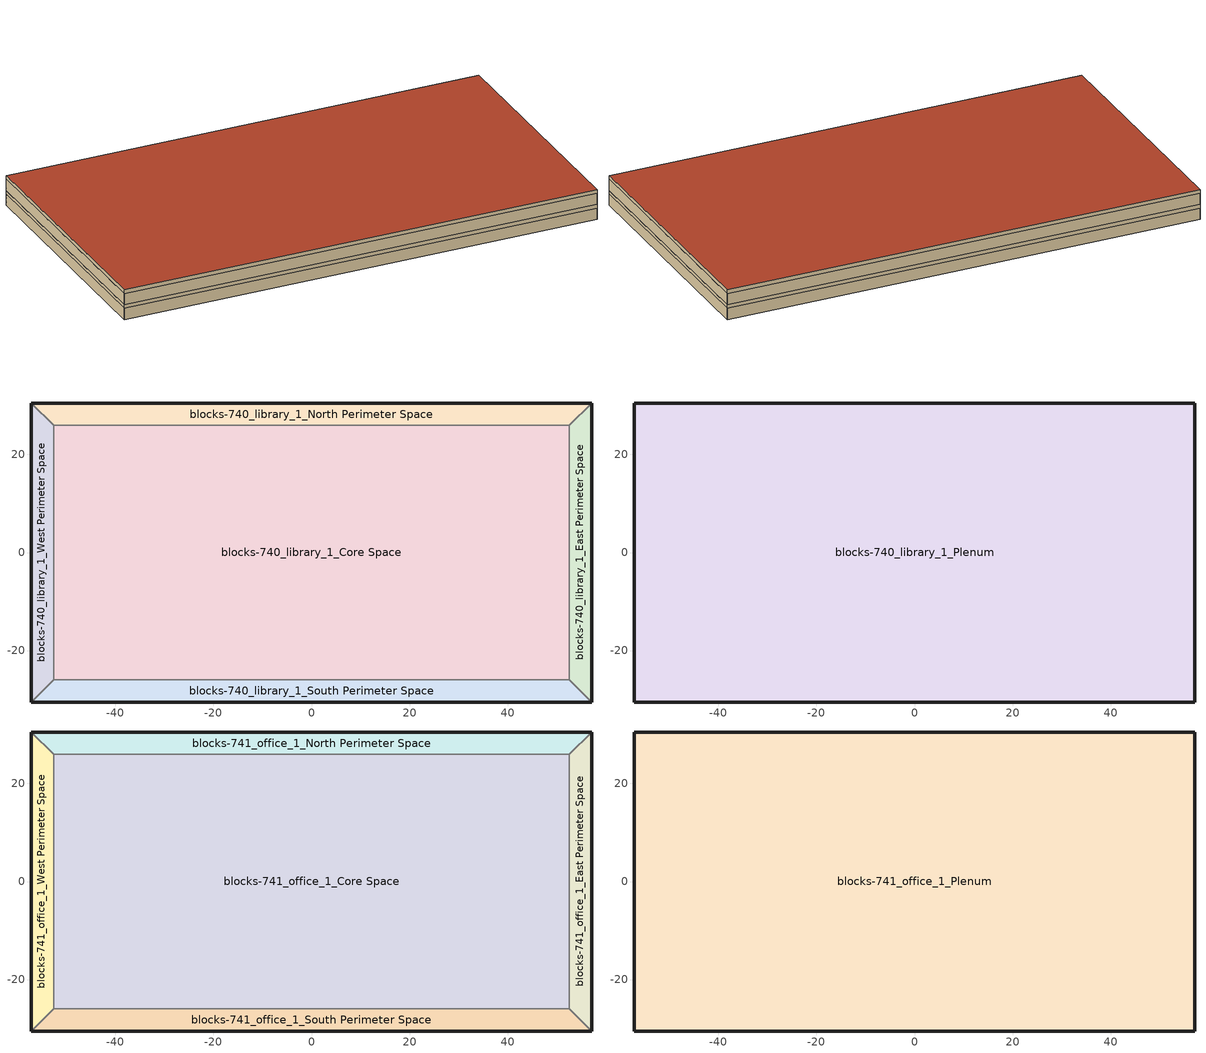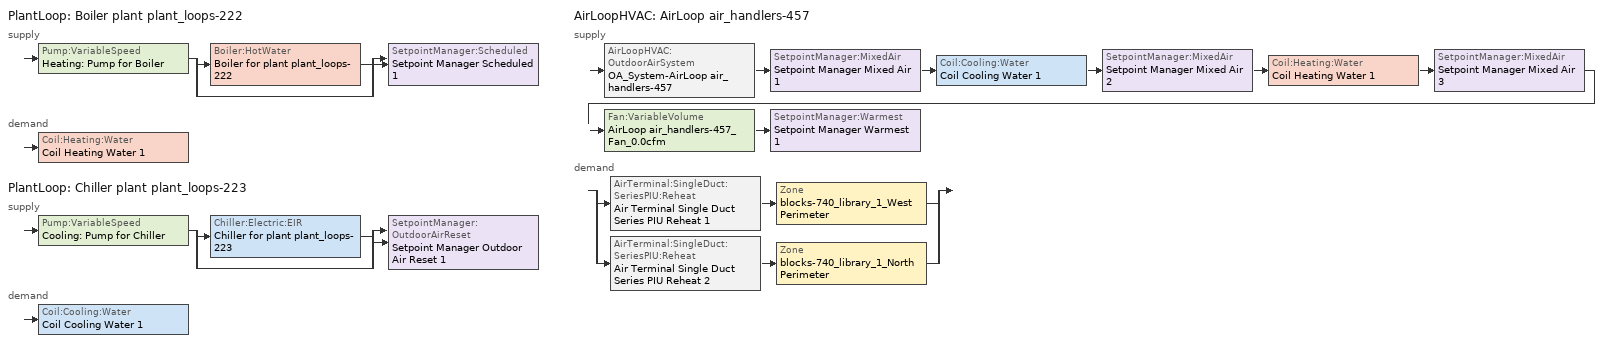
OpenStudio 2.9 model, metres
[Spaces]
blocks-740_library_1_West Perimeter Space
 floor ground (Construction Ffactor Ground Floor 2): -57.15,-30.48 -57.15,30.48 -52.58,25.91 -52.58,-25.91 z-3.66
 wall ground (Construction Cfactor Underground Wall 3): -57.15,30.48 -57.15,-30.48 z-3.66:-0.91
 wall to blocks-740_library_1_North Perimeter Space: -52.58,25.91 -57.15,30.48 z-3.66:-0.91
 wall to blocks-740_library_1_Core Space: -52.58,-25.91 -52.58,25.91 z-3.66:-0.91
 wall to blocks-740_library_1_South Perimeter Space: -57.15,-30.48 -52.58,-25.91 z-3.66:-0.91
blocks-740_library_1_North Perimeter Space
 floor ground (Construction Ffactor Ground Floor 3): -57.15,30.48 57.15,30.48 52.58,25.91 -52.58,25.91 z-3.66
 wall ground (Construction Cfactor Underground Wall 3): 57.15,30.48 -57.15,30.48 z-3.66:-0.91
 wall to blocks-740_library_1_East Perimeter Space: 52.58,25.91 57.15,30.48 z-3.66:-0.91
 wall to blocks-740_library_1_Core Space: -52.58,25.91 52.58,25.91 z-3.66:-0.91
blocks-740_library_1_East Perimeter Space
 floor ground (Construction Ffactor Ground Floor 2): 57.15,30.48 57.15,-30.48 52.58,-25.91 52.58,25.91 z-3.66
 wall ground (Construction Cfactor Underground Wall 3): 57.15,-30.48 57.15,30.48 z-3.66:-0.91
 wall to blocks-740_library_1_South Perimeter Space: 52.58,-25.91 57.15,-30.48 z-3.66:-0.91
 wall to blocks-740_library_1_Core Space: 52.58,25.91 52.58,-25.91 z-3.66:-0.91
blocks-740_library_1_South Perimeter Space
 floor ground (Construction Ffactor Ground Floor 3): 57.15,-30.48 -57.15,-30.48 -52.58,-25.91 52.58,-25.91 z-3.66
 wall ground (Construction Cfactor Underground Wall 3): -57.15,-30.48 57.15,-30.48 z-3.66:-0.91
 wall to blocks-740_library_1_Core Space: 52.58,-25.91 -52.58,-25.91 z-3.66:-0.91
blocks-740_library_1_Core Space
 floor ground (Construction Ffactor Ground Floor 4): -52.58,-25.91 -52.58,25.91 52.58,25.91 52.58,-25.91 z-3.66
blocks-740_library_1_Plenum
 floor to blocks-740_library_1_West Perimeter Space: -57.15,30.48 -52.58,25.91 -52.58,-25.91 -57.15,-30.48 z-0.91
 floor to blocks-740_library_1_North Perimeter Space: 57.15,30.48 52.58,25.91 -52.58,25.91 -57.15,30.48 z-0.91
 floor to blocks-740_library_1_East Perimeter Space: 57.15,30.48 57.15,-30.48 52.58,-25.91 52.58,25.91 z-0.91
 floor to blocks-740_library_1_South Perimeter Space: 52.58,-25.91 57.15,-30.48 -57.15,-30.48 -52.58,-25.91 z-0.91
 floor to blocks-740_library_1_Core Space: 52.58,25.91 52.58,-25.91 -52.58,-25.91 -52.58,25.91 z-0.91
 wall ground (Construction Cfactor Underground Wall 2): -57.15,30.48 -57.15,-30.48 57.15,-30.48 57.15,30.48 -57.15,30.48 z-0.91:0
blocks-741_office_1_West Perimeter Space
 floor to blocks-740_library_1_Plenum: -57.15,30.48 -52.58,25.91 -52.58,-25.91 -57.15,-30.48 z0
 wall outside: -57.15,30.48 -57.15,-30.48 z0:2.74
 wall to blocks-741_office_1_North Perimeter Space: -52.58,25.91 -57.15,30.48 z0:2.74
 wall to blocks-741_office_1_Core Space: -52.58,-25.91 -52.58,25.91 z0:2.74
 wall to blocks-741_office_1_South Perimeter Space: -57.15,-30.48 -52.58,-25.91 z0:2.74
blocks-741_office_1_North Perimeter Space
 floor to blocks-740_library_1_Plenum: 57.15,30.48 52.58,25.91 -52.58,25.91 -57.15,30.48 z0
 wall outside: 57.15,30.48 -57.15,30.48 z0:2.74
 wall to blocks-741_office_1_East Perimeter Space: 52.58,25.91 57.15,30.48 z0:2.74
 wall to blocks-741_office_1_Core Space: -52.58,25.91 52.58,25.91 z0:2.74
blocks-741_office_1_East Perimeter Space
 floor to blocks-740_library_1_Plenum: 57.15,30.48 57.15,-30.48 52.58,-25.91 52.58,25.91 z0
 wall outside: 57.15,-30.48 57.15,30.48 z0:2.74
 wall to blocks-741_office_1_South Perimeter Space: 52.58,-25.91 57.15,-30.48 z0:2.74
 wall to blocks-741_office_1_Core Space: 52.58,25.91 52.58,-25.91 z0:2.74
blocks-741_office_1_South Perimeter Space
 floor to blocks-740_library_1_Plenum: 52.58,-25.91 57.15,-30.48 -57.15,-30.48 -52.58,-25.91 z0
 wall outside: -57.15,-30.48 57.15,-30.48 z0:2.74
 wall to blocks-741_office_1_Core Space: 52.58,-25.91 -52.58,-25.91 z0:2.74
blocks-741_office_1_Core Space
 floor to blocks-740_library_1_Plenum: -52.58,-25.91 -52.58,25.91 52.58,25.91 52.58,-25.91 z0
blocks-741_office_1_Plenum
 floor to blocks-741_office_1_West Perimeter Space: -57.15,30.48 -52.58,25.91 -52.58,-25.91 -57.15,-30.48 z2.74
 floor to blocks-741_office_1_North Perimeter Space: 57.15,30.48 52.58,25.91 -52.58,25.91 -57.15,30.48 z2.74
 floor to blocks-741_office_1_East Perimeter Space: 57.15,30.48 57.15,-30.48 52.58,-25.91 52.58,25.91 z2.74
 floor to blocks-741_office_1_South Perimeter Space: 52.58,-25.91 57.15,-30.48 -57.15,-30.48 -52.58,-25.91 z2.74
 floor to blocks-741_office_1_Core Space: 52.58,25.91 52.58,-25.91 -52.58,-25.91 -52.58,25.91 z2.74
 wall outside: -57.15,30.48 -57.15,-30.48 57.15,-30.48 57.15,30.48 -57.15,30.48 z2.74:3.66
 roof outside: 57.15,-30.48 57.15,30.48 -57.15,30.48 -57.15,-30.48 z3.66
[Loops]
PlantLoop 'Boiler plant plant_loops-222'
 supply: Pump:VariableSpeed 'Heating: Pump for Boiler' > split
  | Boiler:HotWater 'Boiler for plant plant_loops-222'
  | bypass
  join > SetpointManager:Scheduled 'Setpoint Manager Scheduled 1'
 demand: Coil:Heating:Water 'Coil Heating Water 1'
PlantLoop 'Chiller plant plant_loops-223'
 supply: Pump:VariableSpeed 'Cooling: Pump for Chiller' > split
  | Chiller:Electric:EIR 'Chiller for plant plant_loops-223'
  | bypass
  join > SetpointManager:OutdoorAirReset 'Setpoint Manager Outdoor Air Reset 1'
 demand: Coil:Cooling:Water 'Coil Cooling Water 1'
AirLoopHVAC 'AirLoop air_handlers-457'
 supply: AirLoopHVAC:OutdoorAirSystem 'OA_System-AirLoop air_handlers-457' > SetpointManager:MixedAir 'Setpoint Manager Mixed Air 1' > Coil:Cooling:Water 'Coil Cooling Water 1' > SetpointManager:MixedAir 'Setpoint Manager Mixed Air 2' > Coil:Heating:Water 'Coil Heating Water 1' > SetpointManager:MixedAir 'Setpoint Manager Mixed Air 3' > Fan:VariableVolume 'AirLoop air_handlers-457_Fan_0.0cfm' > SetpointManager:Warmest 'Setpoint Manager Warmest 1'
 demand: split
  | AirTerminal:SingleDuct:SeriesPIU:Reheat 'Air Terminal Single Duct Series PIU Reheat 1' > Zone 'blocks-740_library_1_West Perimeter'
  | AirTerminal:SingleDuct:SeriesPIU:Reheat 'Air Terminal Single Duct Series PIU Reheat 2' > Zone 'blocks-740_library_1_North Perimeter'
[Building]
Building 1: Default Construction Set=Default Construction Set 1
[Construction]
INT-FLOOR-TOPSIDE: 1/2IN Gypsum, 4IN CONCRETE HW, CP02 CARPET PAD
INT-FLOOR-UNDERSIDE: CP02 CARPET PAD, 4IN CONCRETE HW, 1/2IN Gypsum
Standard_Int-Wall: 1/2IN Gypsum, 1/2IN Gypsum
IEAD_Metal_Deck 1: Roof Membrane, IEAD Roof Insulation 1, Metal Decking
[Material] Thermal Absorptance=0.9
Name | Roughness | Thickness {m} | Conductivity {W/m-K} | Density {kg/m3} | Specific Heat {J/kg-K} | Solar Absorptance | Visible Absorptance
1/2IN Gypsum | Smooth | 0.0127 | 0.16 | 784.9 | 830 | 0.92 | 0.92
4IN CONCRETE HW | Rough | 0.1016 | 1.311 | 2240 | 836.8 | 0.7 | 0.7
Roof Membrane | VeryRough | 0.0095 | 0.16 | 1121.29 | 1460 | 0.7 | 0.7
Metal Decking | MediumSmooth | 0.0015 | 45.006 | 7680 | 418.4 | 0.7 | 0.3
IEAD Roof Insulation 1 | MediumRough | 0.083383 | 0.049 | 265 | 836.8 | 0.7 | 0.7
[Material:NoMass]
CP02 CARPET PAD: Roughness=VeryRough; Thermal Resistance {m2-K/W}=0.2165; Thermal Absorptance=0.9; Solar Absorptance=0.7; Visible Absorptance=0.8
[DefaultSurfaceConstructions]
Name | Floor Construction | Wall Construction | Roof Ceiling Construction
Default Surface Constructions 1 | INT-FLOOR-TOPSIDE | Standard_Int-Wall | INT-FLOOR-UNDERSIDE
Default Surface Constructions 2; Default Surface Constructions 3 | Construction Ffactor Ground Floor 1 |  | IEAD_Metal_Deck 1
[DefaultConstructionSet]
Name | Default Interior Surface Constructions | Default Exterior Surface Constructions | Default Ground Contact Surface Constructions
Default Construction Set 1 | Default Surface Constructions 1
Default Construction Set 2 |  | Default Surface Constructions 2 | Default Surface Constructions 3
[Construction:CfactorUndergroundWall] C-Factor {W/m2-K}=2.83913
Name | Height {m}
Construction Cfactor Underground Wall 2 | 0.9144
Construction Cfactor Underground Wall 3 | 2.7432
[Construction:FfactorGroundFloor] F-Factor {W/m-K}=1.26363
Name | Area {m2} | PerimeterExposed {m}
Construction Ffactor Ground Floor 1 | 1 | 1
Construction Ffactor Ground Floor 2 | 257.806 | 0
Construction Ffactor Ground Floor 3 | 501.676 | 0
Construction Ffactor Ground Floor 4 | 5448.76 | 0
[BuildingStory] Nominal Z Coordinate {m}=0; Nominal Floor to Floor Height {m}=3.6576
Story 1; Story 2
[Space]
Name | Default Construction Set | Building Story | Part of Total Floor Area | Thermal Zone
blocks-740_library_1_Plenum | Default Construction Set 2 | Story 1 | No
blocks-740_library_1_West Perimeter Space | Default Construction Set 2 | Story 1 |  | blocks-740_library_1_West Perimeter
blocks-740_library_1_North Perimeter Space | Default Construction Set 2 | Story 1 |  | blocks-740_library_1_North Perimeter
blocks-740_library_1_East Perimeter Space | Default Construction Set 2 | Story 1 |  | blocks-740_library_1_East Perimeter
blocks-740_library_1_South Perimeter Space | Default Construction Set 2 | Story 1 |  | blocks-740_library_1_South Perimeter
blocks-740_library_1_Core Space | Default Construction Set 2 | Story 1 |  | blocks-740_library_1_Core
blocks-741_office_1_Plenum |  | Story 2 | No
blocks-741_office_1_West Perimeter Space |  | Story 2 |  | blocks-741_office_1_West Perimeter
blocks-741_office_1_North Perimeter Space |  | Story 2 |  | blocks-741_office_1_North Perimeter
blocks-741_office_1_East Perimeter Space |  | Story 2 |  | blocks-741_office_1_East Perimeter
blocks-741_office_1_South Perimeter Space |  | Story 2 |  | blocks-741_office_1_South Perimeter
blocks-741_office_1_Core Space |  | Story 2 |  | blocks-741_office_1_Core
[ThermalZone] Use Ideal Air Loads=No
blocks-740_library_1_West Perimeter; blocks-740_library_1_North Perimeter; blocks-740_library_1_East Perimeter; blocks-740_library_1_South Perimeter; blocks-740_library_1_Core; blocks-741_office_1_West Perimeter; blocks-741_office_1_North Perimeter; blocks-741_office_1_East Perimeter; blocks-741_office_1_South Perimeter; blocks-741_office_1_Core
[Sizing:Zone] Zone Cooling Design Supply Air Temperature Input Method=SupplyAirTemperature; Zone Cooling Design Supply Air Temperature {C}=14; Zone Cooling Design Supply Air Temperature Difference {deltaC}=11.11; Zone Heating Design Supply Air Temperature Input Method=SupplyAirTemperature; Zone Heating Design Supply Air Temperature {C}=40; Zone Heating Design Supply Air Temperature Difference {deltaC}=11.11; Zone Cooling Design Supply Air Humidity Ratio {kg-H2O/kg-air}=0.0085; Zone Heating Design Supply Air Humidity Ratio {kg-H2O/kg-air}=0.008; Cooling Design Air Flow Method=DesignDay; Heating Design Air Flow Method=DesignDay; Account for Dedicated Outdoor Air System=No; Dedicated Outdoor Air System Control Strategy=NeutralSupplyAir; Dedicated Outdoor Air Low Setpoint Temperature for Design {C}=autosize; Dedicated Outdoor Air High Setpoint Temperature for Design {C}=autosize
blocks-740_library_1_West Perimeter; blocks-740_library_1_North Perimeter; blocks-740_library_1_East Perimeter; blocks-740_library_1_South Perimeter; blocks-740_library_1_Core; blocks-741_office_1_West Perimeter; blocks-741_office_1_North Perimeter; blocks-741_office_1_East Perimeter; blocks-741_office_1_South Perimeter; blocks-741_office_1_Core
[Zone equipment]
blocks-740_library_1_West Perimeter: Air Terminal Single Duct Series PIU Reheat 1
blocks-740_library_1_North Perimeter: Air Terminal Single Duct Series PIU Reheat 2
[PlantLoop] Glycol Concentration=0; Plant Loop Volume {m3}=Autocalculate; Load Distribution Scheme=Optimal
Name | Fluid Type
Boiler plant plant_loops-222 | Water
Chiller plant plant_loops-223
[Sizing:Plant] Sizing Option=NonCoincident; Zone Timesteps in Averaging Window=1; Coincident Sizing Factor Mode=None
Name | Loop Type | Design Loop Exit Temperature {C} | Loop Design Temperature Difference {deltaC}
Boiler plant plant_loops-222 | Heating | 82 | 11
Chiller plant plant_loops-223 | Cooling | 6.67 | 5.6
[Pump:VariableSpeed] Coefficient 1 of the Part Load Performance Curve=0; Coefficient 2 of the Part Load Performance Curve=3.2485; Coefficient 3 of the Part Load Performance Curve=-4.7443; Coefficient 4 of the Part Load Performance Curve=2.5294; Pump Control Type=Intermittent; Skin Loss Radiative Fraction=0.5; Design Power Sizing Method=PowerPerFlowPerPressure; Design Electric Power per Unit Flow Rate {W/(m3/s)}=348701.1; Design Shaft Power per Unit Flow Rate per Unit Head {W-s/m3-Pa}=1.28205; Design Minimum Flow Rate Fraction=0
Name | Rated Pump Head {Pa}
Heating: Pump for Boiler
Cooling: Pump for Chiller | 211634
[Boiler:HotWater]
Boiler for plant plant_loops-222: Nominal Thermal Efficiency=0.93; Water Outlet Upper Temperature Limit {C}=99; Boiler Flow Mode=ConstantFlow; Parasitic Electric Load {W}=0; Sizing Factor=1
[SetpointManager:Scheduled]
Setpoint Manager Scheduled 1: Control Variable=Temperature; Schedule=Hot_Water_Temperature
[Chiller:Electric:EIR]
Chiller for plant plant_loops-223: Reference Capacity {W}=Autosize; Reference COP {W/W}=7.3; Reference Leaving Chilled Water Temperature {C}=6.67; Reference Entering Condenser Fluid Temperature {C}=29.4; Cooling Capacity Function of Temperature Curve=Curve Biquadratic 1; Electric Input to Cooling Output Ratio Function of Temperature Curve=Curve Biquadratic 2; Electric Input to Cooling Output Ratio Function of Part Load Ratio Curve=Curve Quadratic 1; Chiller Flow Mode=ConstantFlow; Design Heat Recovery Water Flow Rate {m3/s}=0; Sizing Factor=1; Basin Heater Capacity {W/K}=0; Basin Heater Setpoint Temperature {C}=10
[SetpointManager:OutdoorAirReset]
Setpoint Manager Outdoor Air Reset 1: Control Variable=Temperature; Setpoint at Outdoor Low Temperature {C}=12.22; Outdoor Low Temperature {C}=15.67; Setpoint at Outdoor High Temperature {C}=6.67; Outdoor High Temperature {C}=26.67
[AirLoopHVAC]
AirLoop air_handlers-457: Availability Schedule=AirLoop air_handlers-457_Sched_Ruleset; Design Supply Air Flow Rate {m3/s}=AutoSize
[Sizing:System]
AirLoop air_handlers-457: Type of Load to Size On=Sensible; Design Outdoor Air Flow Rate {m3/s}=Autosize; Central Heating Maximum System Air Flow Ratio=0.3; Preheat Design Temperature {C}=7; Preheat Design Humidity Ratio {kg-H2O/kg-Air}=0.008; Precool Design Temperature {C}=12.8; Precool Design Humidity Ratio {kg-H2O/kg-Air}=0.008; Central Cooling Design Supply Air Temperature {C}=12.8; Central Heating Design Supply Air Temperature {C}=16.7; Sizing Option=NonCoincident; 100% Outdoor Air in Cooling=Yes; 100% Outdoor Air in Heating=Yes; Central Cooling Design Supply Air Humidity Ratio {kg-H2O/kg-Air}=0.0085; Central Heating Design Supply Air Humidity Ratio {kg-H2O/kg-Air}=0.008; Cooling Design Air Flow Method=DesignDay; Cooling Design Air Flow Rate {m3/s}=0; Heating Design Air Flow Method=DesignDay; Heating Design Air Flow Rate {m3/s}=0; System Outdoor Air Method=ZoneSum; Zone Maximum Outdoor Air Fraction=1; Cooling Supply Air Flow Rate Per Floor Area {m3/s-m2}=0.00996765; Cooling Fraction of Autosized Cooling Supply Air Flow Rate=1; Cooling Supply Air Flow Rate Per Unit Cooling Capacity {m3/s-W}=3.94755e-05; Heating Supply Air Flow Rate Per Floor Area {m3/s-m2}=0.00996765; Heating Fraction of Autosized Heating Supply Air Flow Rate=1; Heating Fraction of Autosized Cooling Supply Air Flow Rate=1; Heating Supply Air Flow Rate Per Unit Heating Capacity {m3/s-W}=3.15882e-05; Cooling Design Capacity Method=CoolingDesignCapacity; Cooling Design Capacity {W}=autosize; Cooling Design Capacity Per Floor Area {W/m2}=234.7; Fraction of Autosized Cooling Design Capacity=1; Heating Design Capacity Method=HeatingDesignCapacity; Heating Design Capacity {W}=autosize; Heating Design Capacity Per Floor Area {W/m2}=157; Fraction of Autosized Heating Design Capacity=1; Central Cooling Capacity Control Method=OnOff
[Controller:OutdoorAir]
Controller_OA-AirLoop air_handlers-457: Minimum Outdoor Air Flow Rate {m3/s}=0; Maximum Outdoor Air Flow Rate {m3/s}=Autosize; Economizer Control Type=DifferentialDryBulb; Economizer Control Action Type=ModulateFlow; Economizer Maximum Limit Dry-Bulb Temperature {C}=23; Economizer Maximum Limit Enthalpy {J/kg}=64000; Economizer Minimum Limit Dry-Bulb Temperature {C}=-100; Lockout Type=LockoutWithHeating; Minimum Limit Type=FixedMinimum; Maximum Fraction of Outdoor Air Schedule=Economizer Efficiency Schedule; Controller Mechanical Ventilation=Controller_MV-AirLoop air_handlers-457; High Humidity Control=No; Heat Recovery Bypass Control Type=BypassWhenWithinEconomizerLimits
[Controller:MechanicalVentilation]
Controller_MV-AirLoop air_handlers-457: Availability Schedule=Always On Discrete; System Outdoor Air Method=ZoneSum
[AirLoopHVAC:OutdoorAirSystem]
OA_System-AirLoop air_handlers-457: Controller=Controller_OA-AirLoop air_handlers-457
[Fan:VariableVolume]
AirLoop air_handlers-457_Fan_0.0cfm: Availability Schedule=AirLoop air_handlers-457_Sched_Ruleset; Fan Total Efficiency=0.55575; Pressure Rise {Pa}=766.641; Maximum Flow Rate {m3/s}=Autosize; Fan Power Minimum Flow Rate Input Method=FixedFlowRate; Fan Power Minimum Flow Fraction=0; Fan Power Minimum Air Flow Rate {m3/s}=0; Motor Efficiency=0.855; Motor In Airstream Fraction=1; Fan Power Coefficient 1=0.0407599; Fan Power Coefficient 2=0.088045; Fan Power Coefficient 3=-0.0729261; Fan Power Coefficient 4=0.94374; Fan Power Coefficient 5=0
[Coil:Heating:Water]
Coil Heating Water 1: Availability Schedule=Always_On
[Controller:WaterCoil] Minimum Actuated Flow {m3/s}=0
Name | Water Coil | Action
Controller Water Coil 1 | Coil Heating Water 1 | Normal
Controller Water Coil 2 | Coil Cooling Water 1 | Reverse
[Coil:Cooling:Water]
Coil Cooling Water 1: Availability Schedule=Always_On
[SetpointManager:MixedAir] Control Variable=Temperature
Setpoint Manager Mixed Air 1; Setpoint Manager Mixed Air 2; Setpoint Manager Mixed Air 3
[SetpointManager:Warmest]
Setpoint Manager Warmest 1: Control Variable=Temperature; Minimum Setpoint Temperature {C}=12.8; Maximum Setpoint Temperature {C}=15.6; Strategy=MaximumTemperature
[Coil:Heating:Electric] Availability Schedule=Always_On
Coil Heating Electric 1; Coil Heating Electric 2
[Fan:ConstantVolume] Availability Schedule=AirLoop air_handlers-457_Sched_Ruleset; Pressure Rise {Pa}=300; Maximum Flow Rate {m3/s}=AutoSize
Fan Constant Volume 1; Fan Constant Volume 2
[AirTerminal:SingleDuct:SeriesPIU:Reheat] Availability Schedule=Always_On; Maximum Air Flow Rate {m3/s}=autosize; Maximum Primary Air Flow Rate {m3/s}=autosize; Minimum Primary Air Flow Fraction=0.3; Maximum Hot Water or Steam Flow Rate {m3/s}=autosize; Minimum Hot Water or Steam Flow Rate {m3/s}=0; Convergence Tolerance=0.001
Name | Fan | Reheat Coil
Air Terminal Single Duct Series PIU Reheat 1 | Fan Constant Volume 1 | Coil Heating Electric 1
Air Terminal Single Duct Series PIU Reheat 2 | Fan Constant Volume 2 | Coil Heating Electric 2
[HeatExchanger:AirToAir:SensibleAndLatent]
ERV-AirLoop air_handlers-457: Availability Schedule=Always On Discrete; Nominal Supply Air Flow Rate {m3/s}=autosize; Sensible Effectiveness at 100% Heating Air Flow=0.6; Latent Effectiveness at 100% Heating Air Flow=0.6; Sensible Effectiveness at 75% Heating Air Flow=0.6; Latent Effectiveness at 75% Heating Air Flow=0.6; Sensible Effectiveness at 100% Cooling Air Flow=0.6; Latent Effectiveness at 100% Cooling Air Flow=0.6; Sensible Effectiveness at 75% Cooling Air Flow=0.6; Latent Effectiveness at 75% Cooling Air Flow=0.6; Nominal Electric Power {W}=4387.75; Supply Air Outlet Temperature Control=No; Heat Exchanger Type=Plate; Frost Control Type=None; Threshold Temperature {C}=1.7; Economizer Lockout=Yes
[Schedule:Ruleset]
Name | Default Day Schedule | Summer Design Day Schedule | Winter Design Day Schedule
Always_On | Always_On_Default | Always_On_Summer_Design_Day | Always_On_Winter_Design_Day
Hot_Water_Temperature | Hot_Water_Temperature_Default | Hot_Water_Temperature_Summer_Design_Day | Hot_Water_Temperature_Winter_Design_Day
AirLoop air_handlers-457_Sched_Ruleset | PNNL_TSPR_Library_Hvac_Schedule_Week_Day 1 | PNNL_TSPR_Library_Hvac_Schedule_Summer_Design_Day 1 | PNNL_TSPR_Library_Hvac_Schedule_Winter_Design_Day 1
[Schedule:Day]
Always_On_Default; Always_On_Winter_Design_Day; Always_On_Summer_Design_Day: 24, 0, 1
Hot_Water_Temperature_Default; Hot_Water_Temperature_Winter_Design_Day; Hot_Water_Temperature_Summer_Design_Day: 24, 0, 82
PNNL_TSPR_Library_Hvac_Schedule_Week_Day 1; PNNL_TSPR_Library_Hvac_Schedule_Summer_Design_Day 1: 1, 0, 0, 2, 0, 0, 3, 0, 0, 4, 0, 0, 5, 0, 0, 6, 0, 1, 7, 0, 1, 8, 0, 1, 9, 0, 1, 10, 0, 1, 11, 0, 1, 12, 0, 1, 13, 0, 1, 14, 0, 1, 15, 0, 1, 16, 0, 1, 17, 0, 1, 18, 0, 1, 19, 0, 1, 20, 0, 1, 21, 0, 1, 22, 0, 1, 23, 0, 0, 24, 0, 0
PNNL_TSPR_Library_Hvac_Schedule_Winter_Design_Day 1; PNNL_TSPR_Library_Hvac_Schedule_Saturday 1: 1, 0, 0, 2, 0, 0, 3, 0, 0, 4, 0, 0, 5, 0, 0, 6, 0, 1, 7, 0, 1, 8, 0, 1, 9, 0, 1, 10, 0, 1, 11, 0, 1, 12, 0, 1, 13, 0, 1, 14, 0, 1, 15, 0, 1, 16, 0, 1, 17, 0, 1, 18, 0, 1, 19, 0, 1, 20, 0, 1, 21, 0, 1, 22, 0, 1, 23, 0, 1, 24, 0, 0
PNNL_TSPR_Library_Hvac_Schedule_Sunday 1: 1, 0, 0, 2, 0, 0, 3, 0, 0, 4, 0, 0, 5, 0, 0, 6, 0, 0, 7, 0, 0, 8, 0, 0, 9, 0, 0, 10, 0, 1, 11, 0, 1, 12, 0, 1, 13, 0, 1, 14, 0, 1, 15, 0, 1, 16, 0, 1, 17, 0, 1, 18, 0, 1, 19, 0, 1, 20, 0, 1, 21, 0, 0, 22, 0, 0, 23, 0, 0, 24, 0, 0
[Schedule:Rule] Schedule Ruleset=AirLoop air_handlers-457_Sched_Ruleset
Name | Rule Order | Day Schedule | Apply Sunday | Apply Saturday
PNNL_TSPR_Library_Hvac_Schedule_Sunday_Rule 1 | 0 | PNNL_TSPR_Library_Hvac_Schedule_Sunday 1 | Yes
PNNL_TSPR_Library_Hvac_Schedule_Saturday_Rule 1 | 1 | PNNL_TSPR_Library_Hvac_Schedule_Saturday 1 |  | Yes
[Curve:Biquadratic] Minimum Value of x=5; Maximum Value of x=10; Minimum Value of y=24; Maximum Value of y=35
Name | Coefficient1 Constant | Coefficient2 x | Coefficient3 x**2 | Coefficient4 y | Coefficient5 y**2 | Coefficient6 x*y
Curve Biquadratic 1 | 1.02152 | 0.0370359 | 0.000233248 | -0.00389405 | -6.52536e-05 | -0.000268045
Curve Biquadratic 2 | 0.701769 | -0.00452016 | 0.00053311 | -0.00549821 | 0.000544579 | -0.000729032
[Curve:Quadratic]
Curve Quadratic 1: Coefficient1 Constant=0.0636912; Coefficient2 x=0.584888; Coefficient3 x**2=0.352803; Minimum Value of x=0; Maximum Value of x=1
[Schedule:Constant]
Always On Discrete: Value=1
[Schedule:Compact]
Economizer Efficiency Schedule: Through: 12/31, For: AllDays, Until: 24:00, 0.9
